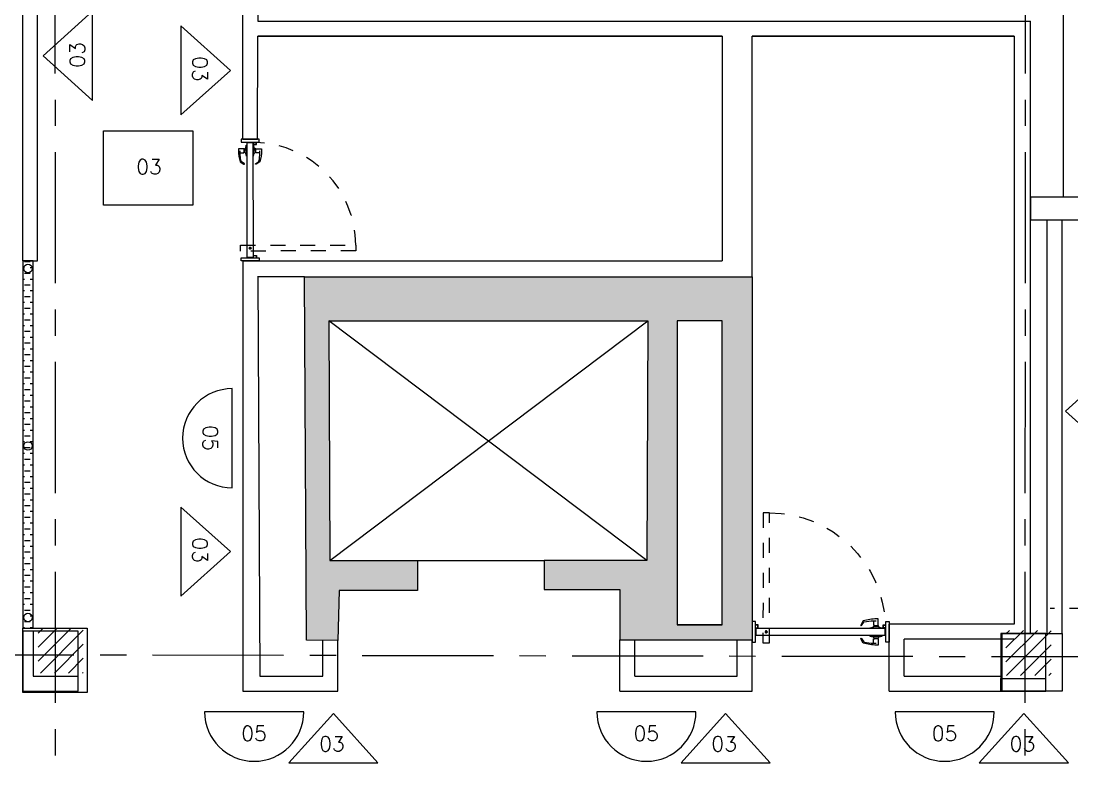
# Model space of a CAD drawing. Extents: x -4 to 325, y -1 to 181.
# Drawn here: x 7.65 to 14.67, y 10.87 to 15.87 of the extents above; entities that cross this region are included whole.
import ezdxf
from ezdxf.enums import TextEntityAlignment as Align

# ---------------------------------------------------------------- set-up
doc = ezdxf.new("R2010")
doc.units = 0
doc.header["$LTSCALE"] = 0.7
doc.header["$MEASUREMENT"] = 0
for name, pattern in [('REC4_A1-00_PLANTA GENERAL$0$X-PP$0$AXA-PP-PB$0$AXA-PP-PB$0$DEMO', [0.2, 0.1, -0.1]), ('REC4_A1-00_PLANTA GENERAL$0$X-PP$0$X-PP$0$HIDDEN2', [0.1875, 0.125, -0.0625]), ('REC4_A1-00_PLANTA GENERAL$1$X-BB$0$CENTER', [2, 1.25, -0.25, 0.25, -0.25]), ('X-BB$0$HIDDEN2', [0.1875, 0.125, -0.0625])]:
    doc.linetypes.add(name, pattern=pattern)
doc.layers.get('0').update_dxf_attribs({"linetype": 'CONTINUOUS'})
for name, color, linetype in [('REC4_A1-00_PLANTA GENERAL$0$BB$0$A-WALL-PATT', 251, 'CONTINUOUS'), ('REC4_A1-00_PLANTA GENERAL$0$PP$0$I-FLOR-RAIS', 253, 'CONTINUOUS'), ('REC4_A1-00_PLANTA GENERAL$1$BB$0$A-COLS', 251, 'CONTINUOUS'), ('REC4_A1-00_PLANTA GENERAL$1$BB$0$A-GRID', 251, 'REC4_A1-00_PLANTA GENERAL$1$X-BB$0$CENTER'), ('REC4_A1-00_PLANTA GENERAL$1$BB$0$A-WALL-FULL', 251, 'CONTINUOUS'), ('REC4_A1-00_PLANTA GENERAL$1$FN$0$I-FURN-FREE', 1, 'CONTINUOUS'), ('REC4_A1-00_PLANTA GENERAL$1$LAMBRINES', 3, 'CONTINUOUS'), ('REC4_A1-00_PLANTA GENERAL$1$PP$0$I-DOOR', 253, 'CONTINUOUS'), ('REC4_A1-00_PLANTA GENERAL$1$PP$0$I-FLOR-CASE', 253, 'CONTINUOUS'), ('REC4_A1-00_PLANTA GENERAL$1$PP$0$I-WALL', 253, 'CONTINUOUS')]:
    doc.layers.add(name, color=color, linetype=linetype)
doc.layers.add('REC4_A1-00_PLANTA GENERAL$0$PP$0$A-MOBILIARIO-MAMPARA', color=9, linetype='CONTINUOUS', lineweight=25)
doc.styles.add('REC4_A1-00_PLANTA GENERAL$0$X-FN$0$ARIAL', font='arial.ttf')
doc.styles.add('ROMANS', font='romans.shx', dxfattribs={"width": 0.75})

# ---------------------------------------------------------------- blocks, each defined once
blk = doc.blocks.new('REC4_A1-00_PLANTA GENERAL$0$Puerta Site')
at = {"layer": 'REC4_A1-00_PLANTA GENERAL$0$PP$0$A-MOBILIARIO-MAMPARA', "color": 8, "linetype": 'REC4_A1-00_PLANTA GENERAL$0$X-PP$0$X-PP$0$HIDDEN2', "elevation": 0}
blk.add_lwpolyline([(14.5691, 14.3693), (15.339, 14.37), (15.339, 14.3315), (14.5691, 14.3308)], close=True, dxfattribs=at)
at = {"layer": 'REC4_A1-00_PLANTA GENERAL$0$PP$0$A-MOBILIARIO-MAMPARA', "color": 8, "linetype": 'REC4_A1-00_PLANTA GENERAL$0$X-PP$0$X-PP$0$HIDDEN2'}
blk.add_arc((14.6529, 14.3694, 0), 0.6861, 0.04967, 88.07627, dxfattribs=at)
at = {"layer": 'REC4_A1-00_PLANTA GENERAL$1$PP$0$I-DOOR'}
for p, q in [((14.5942, 15.0137, 0), (14.5982, 15.0137, 0)), ((14.6088, 14.9646, 0), (14.6087, 15.0365, 0)), ((14.6577, 14.9646, 0), (14.6578, 15.0365, 0)), ((14.6723, 15.0138, 0), (14.6683, 15.0138, 0)), ((14.5942, 14.9907, 0), (14.5982, 14.9907, 0)), ((14.6137, 14.9646, 0), (14.6088, 14.9646, 0)), ((14.6529, 14.9646, 0), (14.6577, 14.9646, 0)), ((14.6723, 14.9908, 0), (14.6683, 14.9908, 0)), ((14.6252, 14.3499, 0), (14.6433, 14.3499, 0)), ((14.6341, 14.3409, 0), (14.634, 14.3589, 0))]:
    blk.add_line(p, q, dxfattribs=at)
for points in [[(14.5736, 15.0579), (14.695, 15.0579), (14.695, 15.078), (14.5736, 15.078)], [(14.5736, 14.286), (14.695, 14.286), (14.695, 14.266), (14.5736, 14.266)]]:
    blk.add_lwpolyline(points, close=True, dxfattribs=at)
at = {"layer": 'REC4_A1-00_PLANTA GENERAL$1$PP$0$I-DOOR', "elevation": 0}
for points in [[(14.5679, 14.9854), (14.593, 14.9855), (14.593, 14.9907), (14.5942, 14.9907), (14.5942, 15.0137), (14.5558, 15.0136), (14.5558, 15.0026, 0.076633), (14.568, 14.925), (14.5926, 14.9105, 0.942343), (14.5951, 14.9142), (14.575, 14.9277, -0.191479), (14.5733, 14.9301, -0.063164), (14.5679, 14.9854), (14.5679, 15.0004)], [(14.6088, 14.9646), (14.6046, 14.9828, 0.357381), (14.6011, 14.9855), (14.5983, 14.9855), (14.5982, 15.0155), (14.601, 15.0155, 0.342878), (14.6045, 15.0183), (14.6087, 15.0365), (14.6135, 15.0365)], [(14.6577, 14.9646), (14.6619, 14.9828, -0.357381), (14.6654, 14.9856), (14.6683, 14.9856), (14.6683, 15.0156), (14.6655, 15.0156, -0.342878), (14.6619, 15.0183), (14.6578, 15.0365), (14.6529, 15.0365)], [(14.6986, 14.9855), (14.6735, 14.9856), (14.6735, 14.9908), (14.6723, 14.9908), (14.6723, 15.0138), (14.7107, 15.0138), (14.7107, 15.0028, -0.076633), (14.6987, 14.9251), (14.674, 14.9106, -0.942343), (14.6716, 14.9143), (14.6917, 14.9278, 0.191479), (14.6933, 14.9302, 0.063164), (14.6986, 14.9855), (14.6987, 15.0005)]]:
    blk.add_lwpolyline(points, format="xyb", dxfattribs=at)
blk.add_lwpolyline([(14.6536, 14.2885), (14.6141, 14.2884), (14.6135, 15.0555), (14.653, 15.0555)], close=True, dxfattribs=at)
at = {"layer": 'REC4_A1-00_PLANTA GENERAL$1$PP$0$I-DOOR'}
for points in [[(14.6557, 15.0579), (14.6557, 15.0422), (14.6759, 15.0422), (14.6759, 15.0579)], [(14.6557, 14.286), (14.6557, 14.3017), (14.6759, 14.3017), (14.6759, 14.286)]]:
    blk.add_lwpolyline(points, dxfattribs=at)
at = {"layer": 'REC4_A1-00_PLANTA GENERAL$1$PP$0$I-DOOR', "elevation": 0}
for points in [[(14.6557, 15.0578), (14.6557, 15.0422)], [(14.6573, 15.0579), (14.6573, 15.0438), (14.6743, 15.0438), (14.6743, 15.0579)], [(14.6557, 14.2861), (14.6557, 14.3017)], [(14.6573, 14.286), (14.6573, 14.3001), (14.6743, 14.3001), (14.6743, 14.286)]]:
    blk.add_lwpolyline(points, dxfattribs=at)
at = {"layer": 'REC4_A1-00_PLANTA GENERAL$1$PP$0$I-DOOR'}
blk.add_circle((14.6342, 14.3499, 0), 0.00607, dxfattribs=at)
blk = doc.blocks.new('REC4_A1-00_PLANTA GENERAL', base_point=(3911.2412, -3265.1096))
at = {"layer": 'REC4_A1-00_PLANTA GENERAL$0$BB$0$A-WALL-PATT'}
h = blk.add_hatch(color=256, dxfattribs=at)
h.paths.add_polyline_path([(12.5299, 14.1575), (9.5418, 14.1575), (9.5549, 11.7328), (9.7655, 11.7327), (9.7747, 12.0645), (10.2967, 12.0653), (10.2967, 12.2653), (9.711, 12.2653), (9.7049, 13.866), (11.8339, 13.866), (11.8279, 12.2653), (11.1432, 12.2653), (11.1413, 12.0719), (11.6471, 12.0712), (11.6471, 11.7372), (12.5299, 11.7372)])
h.paths.add_polyline_path([(12.0299, 13.866), (12.3299, 13.866), (12.3299, 11.8363), (12.0299, 11.8363)], flags=16)
at = {"layer": 'REC4_A1-00_PLANTA GENERAL$0$PP$0$I-FLOR-RAIS'}
h = blk.add_hatch(dxfattribs=at)
h.set_pattern_fill('DASH', color=256, scale=0.31)
h.paths.add_polyline_path([(7.662, 14.2657), (7.662, 11.813), (7.7315, 11.813), (7.7315, 14.2657)])
at = {"layer": 'REC4_A1-00_PLANTA GENERAL$1$BB$0$A-GRID'}
h = blk.add_hatch(dxfattribs=at)
h.set_pattern_fill('ANSI31', color=8, scale=0.53)
h.set_pattern_definition([(45, (0.03352, 0.020166), (-0.046845824, 0.046845824), [])])
h.paths.add_polyline_path([(1.5678, 35.8547), (1.2166, 35.8547), (1.2166, 35.4908), (1.5678, 35.4908)])
h.paths.add_polyline_path([(8.0551, 35.8047), (7.7553, 35.8047), (7.7553, 35.5143), (8.0551, 35.5143)])
h.paths.add_polyline_path([(14.5753, 35.809), (14.2754, 35.809), (14.2754, 35.5187), (14.5753, 35.5187)])
h.paths.add_polyline_path([(21.0466, 35.804), (20.7468, 35.804), (20.7468, 35.5137), (21.0466, 35.5137)])
edge = h.paths.add_edge_path()
edge.add_arc((27.4259, 35.604), 0.1568, 0, 360)
h.paths.add_polyline_path([(34.1147, 35.7939), (33.8148, 35.7939), (33.8148, 35.5036), (34.1147, 35.5036)])
h.paths.add_polyline_path([(40.5576, 35.789), (40.2578, 35.789), (40.2578, 35.4986), (40.5576, 35.4986)])
edge = h.paths.add_edge_path()
edge.add_arc((46.9701, 35.6385), 0.2128, 0, 360)
edge = h.paths.add_edge_path()
edge.add_arc((33.9335, 29.5702), 0.1716, 0, 360)
h.paths.add_polyline_path([(1.5768, 29.8317), (1.2256, 29.8317), (1.2256, 29.4678), (1.5768, 29.4678)])
h.paths.add_polyline_path([(8.0508, 29.7868), (7.75, 29.7868), (7.75, 29.4871), (8.0508, 29.4871)])
h.paths.add_polyline_path([(14.3851, 29.7988), (14.2624, 29.7988), (14.2624, 29.4991), (14.3821, 29.4991)])
h.paths.add_polyline_path([(14.5632, 29.7988), (14.3851, 29.7988), (14.3821, 29.4991), (14.5632, 29.4991)])
h.paths.add_polyline_path([(21.1221, 29.5527), (20.7989, 29.5517), (20.7989, 29.3933), (21.1221, 29.3933)])
h.paths.add_polyline_path([(21.1221, 29.8224), (21.0453, 29.8224), (20.7989, 29.8217), (20.7989, 29.5517), (21.1221, 29.5527)])
h.paths.add_polyline_path([(27.542, 29.7729), (27.2913, 29.7729), (27.2913, 29.5231), (27.542, 29.5231)])
h.paths.add_polyline_path([(40.5264, 29.7716), (40.2757, 29.7716), (40.2757, 29.5218), (40.5264, 29.5218)])
h.paths.add_polyline_path([(47.0764, 29.8019), (46.7664, 29.8019), (46.7664, 29.4919), (47.0764, 29.4919)])
h.paths.add_polyline_path([(1.565, 23.8478), (1.2138, 23.8478), (1.2138, 23.4839), (1.565, 23.4839)])
h.paths.add_polyline_path([(7.9956, 23.8084), (7.6948, 23.8084), (7.6948, 23.5086), (7.9956, 23.5086)])
h.paths.add_polyline_path([(14.5958, 23.8058), (14.2249, 23.8067), (14.2249, 23.507), (14.5929, 23.5061)])
h.paths.add_polyline_path([(14.5258, 23.8058), (14.5958, 23.8058), (14.5929, 23.5061), (14.5258, 23.5061)], flags=16)
h.paths.add_polyline_path([(27.5327, 23.7392), (27.282, 23.7392), (27.282, 23.4894), (27.5327, 23.4894)])
edge = h.paths.add_edge_path()
edge.add_arc((33.9155, 23.6003), 0.1566, 0, 360)
h.paths.add_polyline_path([(40.5198, 23.6763), (40.2691, 23.6763), (40.2691, 23.4631), (40.5198, 23.4631)])
h.paths.add_polyline_path([(40.5198, 23.7129), (40.269, 23.7129), (40.269, 23.6763), (40.5198, 23.6763)])
h.paths.add_polyline_path([(47.0605, 23.6763), (46.8098, 23.6763), (46.8098, 23.4498), (47.0605, 23.4498)])
h.paths.add_polyline_path([(47.0605, 23.6997), (46.8098, 23.6997), (46.8098, 23.6763), (47.0605, 23.6763)])
h.paths.add_polyline_path([(1.5458, 17.8473), (1.1946, 17.8473), (1.1946, 17.4834), (1.5458, 17.4834)])
h.paths.add_polyline_path([(8.0633, 17.8071), (7.7625, 17.8071), (7.7625, 17.5074), (8.0633, 17.5074)])
h.paths.add_polyline_path([(14.4343, 17.7919), (14.3217, 17.7919), (14.3217, 17.4921), (14.4285, 17.4921)])
h.paths.add_polyline_path([(14.6226, 17.7919), (14.4343, 17.7919), (14.4285, 17.4921), (14.6226, 17.4921)])
h.paths.add_polyline_path([(27.5235, 17.756), (27.2727, 17.756), (27.2727, 17.5062), (27.5235, 17.5062)])
edge = h.paths.add_edge_path()
edge.add_arc((33.905, 17.5767), 0.1574, 0, 360)
h.paths.add_polyline_path([(40.5132, 17.7384), (40.3113, 17.7384), (40.3113, 17.5259), (40.5132, 17.5259)])
h.paths.add_polyline_path([(40.3113, 17.7384), (40.2625, 17.7384), (40.2625, 17.4886), (40.5132, 17.4886), (40.5132, 17.5259), (40.3113, 17.5259)])
h.paths.add_polyline_path([(47.0683, 17.7542), (46.7674, 17.7542), (46.7674, 17.5259), (47.0683, 17.5259)])
h.paths.add_polyline_path([(47.0683, 17.5259), (46.7674, 17.5259), (46.7674, 17.4544), (47.0683, 17.4544)])
h.paths.add_polyline_path([(1.5739, 11.86), (1.2227, 11.86), (1.2227, 11.4962), (1.5739, 11.4962)])
h.paths.add_polyline_path([(8.0659, 11.8138), (7.765, 11.8138), (7.765, 11.514), (8.0659, 11.514)])
h.paths.add_polyline_path([(14.5258, 11.7988), (14.2249, 11.7988), (14.2249, 11.499), (14.5258, 11.499)])
h.paths.add_polyline_path([(21.0742, 11.6829), (20.7512, 11.6844), (20.7512, 11.4144), (21.0742, 11.4144)])
h.paths.add_polyline_path([(21.0742, 11.7656), (20.7512, 11.7656), (20.7512, 11.6844), (21.0742, 11.6829)])
h.paths.add_polyline_path([(27.5142, 11.7439), (27.2635, 11.7439), (27.2635, 11.4941), (27.5142, 11.4941)])
edge = h.paths.add_edge_path()
edge.add_arc((33.8803, 11.59), 0.1553, 0, 360)
h.paths.add_polyline_path([(40.5065, 11.7154), (40.2558, 11.7154), (40.2558, 11.464), (40.5065, 11.464)])
h.paths.add_polyline_path([(47.0258, 11.6987), (46.775, 11.6987), (46.775, 11.4489), (47.0258, 11.4489)])
h.paths.add_polyline_path([(1.5513, 5.8383), (1.2001, 5.8383), (1.2001, 5.4744), (1.5513, 5.4744)])
h.paths.add_polyline_path([(8.0395, 5.7813), (7.7676, 5.7813), (7.7676, 5.4815), (8.0395, 5.4815)])
h.paths.add_polyline_path([(8.0685, 5.7813), (8.0395, 5.7813), (8.0395, 5.4815), (8.0685, 5.4815)])
h.paths.add_polyline_path([(14.5132, 5.7555), (14.2123, 5.7555), (14.2123, 5.4558), (14.5132, 5.4558)])
h.paths.add_polyline_path([(21.0084, 5.7048), (20.7577, 5.7048), (20.7577, 5.455), (21.0084, 5.455)])
h.paths.add_polyline_path([(27.5299, 5.7035), (27.229, 5.7035), (27.229, 5.4037), (27.5299, 5.4037)])
h.paths.add_polyline_path([(34.0162, 5.6528), (33.7655, 5.6528), (33.7655, 5.403), (34.0162, 5.403)])
h.paths.add_polyline_path([(40.4672, 5.6155), (40.2072, 5.6155), (40.2072, 5.3555), (40.4672, 5.3555)])
edge = h.paths.add_edge_path()
edge.add_arc((46.8827, 5.476), 0.1877, 0, 360)
at = {"layer": 'REC4_A1-00_PLANTA GENERAL$0$PP$0$I-FLOR-RAIS', "linetype": 'REC4_A1-00_PLANTA GENERAL$0$X-PP$0$AXA-PP-PB$0$AXA-PP-PB$0$DEMO'}
blk.add_line((25.7482, 11.9279), (14.5193, 11.9454), dxfattribs=at)
at = {"layer": 'REC4_A1-00_PLANTA GENERAL$1$BB$0$A-COLS'}
for points in [[(7.7315, 11.4938), (8.0324, 11.4938), (8.0324, 11.7936), (7.7315, 11.7936)], [(14.1914, 11.4789), (14.4922, 11.4789), (14.4922, 11.7786), (14.1914, 11.7786)]]:
    blk.add_lwpolyline(points, close=True, dxfattribs=at)
at = {"layer": 'REC4_A1-00_PLANTA GENERAL$1$BB$0$A-GRID'}
for points in [[(7.8833, -1.2847), (7.8727, 43.0092)], [(14.3501, -1.2847), (14.3628, 43.0092)], [(-2.6716, 11.6546), (52.8043, 11.5575)]]:
    blk.add_lwpolyline(points, dxfattribs=at)
at = {"layer": 'REC4_A1-00_PLANTA GENERAL$1$BB$0$A-WALL-FULL'}
blk.add_line((10.2967, 12.2653), (11.1432, 12.2653), dxfattribs=at)
for points in [[(9.7747, 12.0645), (9.7655, 11.7327), (9.5549, 11.7328), (9.5418, 14.1575), (12.5299, 14.1575), (12.5299, 11.7372)], [(9.7049, 13.866), (9.711, 12.2653), (10.2967, 12.2653), (10.2967, 12.0653), (9.7747, 12.0645)], [(11.8279, 12.2653), (9.7049, 13.866), (11.8339, 13.866)], [(9.711, 12.2653), (11.8339, 13.866), (11.8279, 12.2653), (11.1432, 12.2653), (11.1413, 12.0719), (11.6471, 12.0712), (11.6471, 11.7372), (12.5299, 11.7372)]]:
    blk.add_lwpolyline(points, dxfattribs=at)
blk.add_lwpolyline([(12.3299, 11.8363), (12.0299, 11.8363), (12.3299, 11.8363), (12.3299, 13.866), (12.0299, 13.866), (12.0299, 11.8363)], close=True, dxfattribs=at)
at = {"layer": 'REC4_A1-00_PLANTA GENERAL$1$LAMBRINES'}
for points in [[(7.6627, 11.813), (8.0919, 11.813), (8.0919, 11.3839), (7.6627, 11.3839)], [(14.1995, 11.7789), (14.5993, 11.7789), (14.5993, 11.3942), (14.1995, 11.3942)]]:
    blk.add_lwpolyline(points, close=True, dxfattribs=at)
at = {"layer": 'REC4_A1-00_PLANTA GENERAL$1$PP$0$I-DOOR'}
for p, q in [((14.4993, 11.7789), (14.4993, 14.5398, 0)), ((14.5993, 11.7789), (14.5993, 14.5398, 0))]:
    blk.add_line(p, q, dxfattribs=at)
at = {"layer": 'REC4_A1-00_PLANTA GENERAL$1$PP$0$I-FLOR-CASE'}
blk.add_lwpolyline([(7.662, 14.2657), (7.662, 11.813), (7.7315, 11.813), (7.7315, 14.2657)], close=True, dxfattribs=at)
for centre in [(7.6968, 14.2147), (7.6968, 13.0297), (7.6968, 11.8856)]:
    blk.add_circle(centre, 0.0285, dxfattribs=at)
at = {"layer": 'REC4_A1-00_PLANTA GENERAL$1$PP$0$I-WALL'}
for p, q in [((14.3886, 11.7786), (14.3879, 15.8657)), ((9.2298, 15.078), (9.2311, 15.7657)), ((9.2311, 15.7657), (12.3299, 15.7657)), ((12.3299, 15.7657), (9.2311, 15.7657)), ((12.3299, 15.7657), (12.3299, 14.2657)), ((12.5299, 14.1575), (12.5299, 15.7657)), ((12.5299, 15.7657), (14.2808, 15.7657)), ((14.2808, 15.7657), (12.5299, 15.7657)), ((14.2808, 15.7657), (14.2808, 11.8396)), ((9.1298, 15.078), (9.2298, 15.078)), ((9.1287, 14.266), (12.3299, 14.266)), ((9.1298, 14.2657, 0), (9.1298, 11.3942, 0)), ((9.5418, 14.1575), (9.2298, 14.1575)), ((9.2304, 14.1575, 0), (9.2442, 11.4942, 0)), ((13.4449, 11.3942, 0), (13.4449, 11.8396, 0)), ((14.2808, 11.8396), (13.4449, 11.8396)), ((9.6656, 11.4942, 0), (9.6656, 11.7327, 0)), ((9.7656, 11.3942, 0), (9.7656, 11.7372)), ((11.6471, 11.3942, 0), (11.6471, 11.7372)), ((11.7471, 11.4942, 0), (11.7471, 11.7372)), ((12.4299, 11.4942, 0), (12.4299, 11.7372, 0)), ((12.5299, 11.3942, 0), (12.5299, 11.7372)), ((14.2808, 11.7396), (13.5449, 11.7396)), ((13.5449, 11.4942, 0), (13.5449, 11.7396, 0)), ((9.2442, 11.4942, 0), (9.6656, 11.4942, 0)), ((11.7471, 11.4942, 0), (12.4299, 11.4942, 0)), ((13.5449, 11.4942, 0), (14.1914, 11.4942, 0)), ((14.1914, 11.3942, 0), (14.1914, 11.4789)), ((14.4922, 11.3942, 0), (14.4922, 11.4789)), ((9.1298, 11.3942, 0), (9.7656, 11.3942, 0)), ((11.6471, 11.3942, 0), (12.5299, 11.3942, 0)), ((13.4449, 11.3942, 0), (14.4922, 11.3942, 0))]:
    blk.add_line(p, q, dxfattribs=at)
for points in [[(7.6612, 14.2657), (7.7612, 14.2657), (7.7612, 23.3591), (7.6612, 23.3591)], [(14.3881, 14.5398), (20.9361, 14.5397), (20.9361, 14.6897), (14.3881, 14.6898)]]:
    blk.add_lwpolyline(points, close=True, dxfattribs=at)
for points in [[(14.608, 14.6898), (14.6085, 17.472)], [(9.1298, 15.078), (9.1318, 16.9357), (9.2319, 16.9357), (9.2319, 15.8657), (14.3879, 15.8657)], [(7.7315, 11.7936), (7.662, 11.7936), (7.662, 11.3942), (8.0324, 11.3942), (8.0324, 11.4938)]]:
    blk.add_lwpolyline(points, dxfattribs=at)
at = {"layer": 'REC4_A1-00_PLANTA GENERAL$1$PP$0$I-DOOR'}
blk.add_blockref('REC4_A1-00_PLANTA GENERAL$0$Puerta Site', (-5.4545, 0), dxfattribs=at)
at = {"layer": 'REC4_A1-00_PLANTA GENERAL$1$PP$0$I-DOOR', "xscale": -1.126844831893743, "yscale": 1.126844831893743, "zscale": 1.126844831893743, "rotation": 270}
blk.add_blockref('REC4_A1-00_PLANTA GENERAL$0$Puerta Site', (-3.5456, -4.701, 0), dxfattribs=at)
at = {"layer": 'REC4_A1-00_PLANTA GENERAL$1$FN$0$I-FURN-FREE', "style": 'REC4_A1-00_PLANTA GENERAL$0$X-FN$0$ARIAL', "text_generation_flag": 4}
for tag, p, height in [('ITEXT', (44.0612, 35.3807), 0.0358), ('CAPQT', (44.1235, 34.7232), 0.00704), ('CAPMC', (44.1235, 34.7232), 0.00704), ('CAPMG', (44.1235, 34.7232), 0.00704), ('STYLE', (44.1235, 34.7232), 0.0572), ('STYLE', (44.1235, 34.7232), 0.0572), ('CAPPN', (44.1235, 34.7232), 0.0715), ('L3', (44.1235, 34.7232), 0.0715), ('L1', (44.1235, 34.7232), 0.0715), ('L2', (44.1235, 34.7232), 0.0715)]:
    blk.add_attdef(tag, p, '', height=height, dxfattribs=at)
for tag, p, height, rotation in [('ITEXT', (42.9913, 35.0599), 0.0358, 30), ('ITEXT', (45.1482, 35.1235), 0.0358, 330), ('CAPPN', (43.374, 34.5216), 0.0715, 30), ('STYLE', (43.374, 34.5216), 0.0572, 30), ('STYLE', (43.374, 34.5216), 0.0572, 30), ('CAPMG', (43.374, 34.5216), 0.00704, 30), ('CAPMC', (43.374, 34.5216), 0.00704, 30), ('CAPQT', (43.374, 34.5216), 0.00704, 30), ('L1', (43.374, 34.5216), 0.0715, 30), ('L2', (43.374, 34.5216), 0.0715, 30), ('L3', (43.374, 34.5216), 0.0715, 30), ('L1', (44.8734, 34.523), 0.0715, 330), ('L3', (44.8734, 34.523), 0.0715, 330), ('L2', (44.8734, 34.523), 0.0715, 330), ('STYLE', (44.8734, 34.523), 0.0572, 330), ('STYLE', (44.8734, 34.523), 0.0572, 330), ('CAPMC', (44.8734, 34.523), 0.00704, 330), ('CAPMG', (44.8734, 34.523), 0.00704, 330), ('CAPQT', (44.8734, 34.523), 0.00704, 330), ('CAPPN', (44.8734, 34.523), 0.0715, 330), ('ITEXT', (42.2251, 34.2472), 0.0358, 60), ('ITEXT', (45.9609, 34.3573), 0.0358, 300), ('CAPPN', (42.8256, 33.9723), 0.0715, 60), ('STYLE', (42.8256, 33.9723), 0.0572, 60), ('STYLE', (42.8256, 33.9723), 0.0572, 60), ('L1', (42.8256, 33.9723), 0.0715, 60), ('L2', (42.8256, 33.9723), 0.0715, 60), ('L3', (42.8256, 33.9723), 0.0715, 60), ('CAPMG', (42.8256, 33.9723), 0.00704, 60), ('CAPMC', (42.8256, 33.9723), 0.00704, 60), ('CAPQT', (42.8256, 33.9723), 0.00704, 60), ('L1', (45.4227, 33.9746), 0.0715, 300), ('L3', (45.4227, 33.9746), 0.0715, 300), ('L2', (45.4227, 33.9746), 0.0715, 300), ('CAPPN', (45.4227, 33.9746), 0.0715, 300), ('STYLE', (45.4227, 33.9746), 0.0572, 300), ('STYLE', (45.4227, 33.9746), 0.0572, 300), ('CAPMC', (45.4227, 33.9746), 0.00704, 300), ('CAPMG', (45.4227, 33.9746), 0.00704, 300), ('CAPQT', (45.4227, 33.9746), 0.00704, 300), ('CAPPN', (42.6254, 33.2225), 0.0715, 90), ('STYLE', (42.6254, 33.2225), 0.0572, 90), ('STYLE', (42.6254, 33.2225), 0.0572, 90), ('L3', (42.6254, 33.2225), 0.0715, 90), ('L1', (42.6254, 33.2225), 0.0715, 90), ('L2', (42.6254, 33.2225), 0.0715, 90), ('ITEXT', (41.9679, 33.1602), 0.0358, 90), ('CAPQT', (42.6254, 33.2225), 0.00704, 90), ('CAPMG', (42.6254, 33.2225), 0.00704, 90), ('CAPMC', (42.6254, 33.2225), 0.00704, 90), ('ITEXT', (46.2817, 33.2874), 0.0358, 270), ('CAPPN', (45.6242, 33.2251), 0.0715, 270), ('L3', (45.6242, 33.2251), 0.0715, 270), ('L2', (45.6242, 33.2251), 0.0715, 270), ('L1', (45.6242, 33.2251), 0.0715, 270), ('STYLE', (45.6242, 33.2251), 0.0572, 270), ('STYLE', (45.6242, 33.2251), 0.0572, 270), ('CAPMC', (45.6242, 33.2251), 0.00704, 270), ('CAPMG', (45.6242, 33.2251), 0.00704, 270), ('CAPQT', (45.6242, 33.2251), 0.00704, 270), ('CAPPN', (42.8269, 32.4729), 0.0715, 120), ('STYLE', (42.8269, 32.4729), 0.0572, 120), ('STYLE', (42.8269, 32.4729), 0.0572, 120), ('L1', (42.8269, 32.4729), 0.0715, 120), ('L2', (42.8269, 32.4729), 0.0715, 120), ('L3', (42.8269, 32.4729), 0.0715, 120), ('CAPMG', (42.8269, 32.4729), 0.00704, 120), ('CAPMC', (42.8269, 32.4729), 0.00704, 120), ('CAPQT', (42.8269, 32.4729), 0.00704, 120), ('CAPPN', (45.424, 32.4752), 0.0715, 240), ('STYLE', (45.424, 32.4752), 0.0572, 240), ('STYLE', (45.424, 32.4752), 0.0572, 240), ('L2', (45.424, 32.4752), 0.0715, 240), ('L3', (45.424, 32.4752), 0.0715, 240), ('L1', (45.424, 32.4752), 0.0715, 240), ('CAPMG', (45.424, 32.4752), 0.00704, 240), ('CAPQT', (45.424, 32.4752), 0.00704, 240), ('CAPMC', (45.424, 32.4752), 0.00704, 240), ('ITEXT', (42.2887, 32.0903), 0.0358, 120), ('ITEXT', (46.0245, 32.2004), 0.0358, 240), ('CAPPN', (43.3762, 31.9246), 0.0715, 150), ('STYLE', (43.3762, 31.9246), 0.0572, 150), ('STYLE', (43.3762, 31.9246), 0.0572, 150), ('L1', (43.3762, 31.9246), 0.0715, 150), ('L2', (43.3762, 31.9246), 0.0715, 150), ('L3', (43.3762, 31.9246), 0.0715, 150), ('CAPMG', (43.3762, 31.9246), 0.00704, 150), ('CAPMC', (43.3762, 31.9246), 0.00704, 150), ('CAPQT', (43.3762, 31.9246), 0.00704, 150), ('CAPPN', (44.8757, 31.9259), 0.0715, 210), ('STYLE', (44.8757, 31.9259), 0.0572, 210), ('STYLE', (44.8757, 31.9259), 0.0572, 210), ('L2', (44.8757, 31.9259), 0.0715, 210), ('L3', (44.8757, 31.9259), 0.0715, 210), ('L1', (44.8757, 31.9259), 0.0715, 210), ('CAPMG', (44.8757, 31.9259), 0.00704, 210), ('CAPMC', (44.8757, 31.9259), 0.00704, 210), ('CAPQT', (44.8757, 31.9259), 0.00704, 210), ('CAPPN', (44.1261, 31.7244), 0.0715, 180), ('STYLE', (44.1261, 31.7244), 0.0572, 180), ('STYLE', (44.1261, 31.7244), 0.0572, 180), ('L3', (44.1261, 31.7244), 0.0715, 180), ('L1', (44.1261, 31.7244), 0.0715, 180), ('L2', (44.1261, 31.7244), 0.0715, 180), ('CAPMG', (44.1261, 31.7244), 0.00704, 180), ('CAPMC', (44.1261, 31.7244), 0.00704, 180), ('CAPQT', (44.1261, 31.7244), 0.00704, 180), ('ITEXT', (43.1014, 31.3241), 0.0358, 150), ('ITEXT', (45.2583, 31.3876), 0.0358, 210), ('ITEXT', (44.1884, 31.0669), 0.0358, 180)]:
    blk.add_attdef(tag, p, '', height=height, rotation=rotation, dxfattribs=at)
for tag, p, height, width in [('ITEXT', (44.1112, 34.7804), 0.0286, 0.75), ('PSUT1', (44.1235, 34.7232), 0.0572, 0.65), ('PSUT2', (44.1235, 34.7232), 0.0572, 0.65), ('PSUT3', (44.1235, 34.7232), 0.0572, 0.65)]:
    blk.add_attdef(tag, p, '', height=height, dxfattribs=dict(at, width=width))
for tag, p, height, rotation, width in [('ITEXT', (43.3348, 34.565), 0.0286, 30, 0.75), ('PSUT1', (43.374, 34.5216), 0.0572, 30, 0.65), ('PSUT2', (43.374, 34.5216), 0.0572, 30, 0.65), ('PSUT3', (43.374, 34.5216), 0.0572, 30, 0.65), ('PSUT1', (44.8734, 34.523), 0.0572, 330, 0.65), ('PSUT2', (44.8734, 34.523), 0.0572, 330, 0.65), ('PSUT3', (44.8734, 34.523), 0.0572, 330, 0.65), ('ITEXT', (44.8914, 34.5786), 0.0286, 330, 0.75), ('PSUT1', (42.8256, 33.9723), 0.0572, 60, 0.65), ('PSUT2', (42.8256, 33.9723), 0.0572, 60, 0.65), ('PSUT3', (42.8256, 33.9723), 0.0572, 60, 0.65), ('ITEXT', (42.77, 33.9903), 0.0286, 60, 0.75), ('PSUT1', (45.4227, 33.9746), 0.0572, 300, 0.65), ('PSUT2', (45.4227, 33.9746), 0.0572, 300, 0.65), ('PSUT3', (45.4227, 33.9746), 0.0572, 300, 0.65), ('ITEXT', (45.4661, 34.0138), 0.0286, 300, 0.75), ('PSUT3', (42.6254, 33.2225), 0.0572, 90, 0.65), ('PSUT1', (42.6254, 33.2225), 0.0572, 90, 0.65), ('PSUT2', (42.6254, 33.2225), 0.0572, 90, 0.65), ('ITEXT', (42.5682, 33.2102), 0.0286, 90, 0.75), ('PSUT1', (45.6242, 33.2251), 0.0572, 270, 0.65), ('PSUT2', (45.6242, 33.2251), 0.0572, 270, 0.65), ('PSUT3', (45.6242, 33.2251), 0.0572, 270, 0.65), ('ITEXT', (45.6814, 33.2373), 0.0286, 270, 0.75), ('PSUT2', (42.8269, 32.4729), 0.0572, 120, 0.65), ('PSUT1', (42.8269, 32.4729), 0.0572, 120, 0.65), ('PSUT3', (42.8269, 32.4729), 0.0572, 120, 0.65), ('ITEXT', (42.7835, 32.4337), 0.0286, 120, 0.75), ('PSUT2', (45.424, 32.4752), 0.0572, 240, 0.65), ('PSUT3', (45.424, 32.4752), 0.0572, 240, 0.65), ('PSUT1', (45.424, 32.4752), 0.0572, 240, 0.65), ('ITEXT', (45.4797, 32.4572), 0.0286, 240, 0.75), ('PSUT1', (43.3762, 31.9246), 0.0572, 150, 0.65), ('PSUT2', (43.3762, 31.9246), 0.0572, 150, 0.65), ('PSUT3', (43.3762, 31.9246), 0.0572, 150, 0.65), ('ITEXT', (43.3583, 31.8689), 0.0286, 150, 0.75), ('PSUT2', (44.8757, 31.9259), 0.0572, 210, 0.65), ('PSUT3', (44.8757, 31.9259), 0.0572, 210, 0.65), ('PSUT1', (44.8757, 31.9259), 0.0572, 210, 0.65), ('ITEXT', (44.9149, 31.8825), 0.0286, 210, 0.75), ('PSUT3', (44.1261, 31.7244), 0.0572, 180, 0.65), ('PSUT1', (44.1261, 31.7244), 0.0572, 180, 0.65), ('PSUT2', (44.1261, 31.7244), 0.0572, 180, 0.65), ('ITEXT', (44.1384, 31.6672), 0.0286, 180, 0.75)]:
    blk.add_attdef(tag, p, '', height=height, rotation=rotation, dxfattribs=dict(at, width=width))

msp = doc.modelspace()

# ---------------------------------------------------------------- block references
at = {"linetype": 'X-BB$0$HIDDEN2'}
msp.add_blockref('REC4_A1-00_PLANTA GENERAL', (3911.2412, -3265.1096), dxfattribs=at)

# ---------------------------------------------------------------- next in the draw order: linework, layer by layer
for points in [[(7.7972, 15.6338), (8.128, 15.3363), (8.128, 15.9314), (7.7972, 15.6338)], [(9.048, 15.5362), (8.7172, 15.8338), (8.7172, 15.2387), (9.048, 15.5362)], [(14.6215, 13.2629), (14.9523, 12.9654), (14.9523, 13.5604), (14.6215, 13.2629)], [(9.048, 12.3246), (8.7172, 12.6222), (8.7172, 12.0271), (9.048, 12.3246)], [(9.7352, 11.245), (9.4377, 10.9142), (10.0327, 10.9142), (9.7352, 11.245)], [(12.3536, 11.245), (12.0561, 10.9142), (12.6511, 10.9142), (12.3536, 11.245)], [(14.3446, 11.245), (14.0471, 10.9142), (14.6422, 10.9142), (14.3446, 11.245)]]:
    msp.add_lwpolyline(points)
at = {"elevation": 0}
msp.add_lwpolyline([(8.2011, 15.1339), (8.7962, 15.1339), (8.7962, 14.6377), (8.2011, 14.6377)], close=True, dxfattribs=at)
for points in [[(9.0593, 12.7507), (9.0593, 13.4123, 1)], [(9.5373, 11.2564), (8.8757, 11.2564, 1)], [(12.1557, 11.2564), (11.4941, 11.2564, 1)], [(14.1467, 11.2564), (13.4851, 11.2564, 1)]]:
    msp.add_lwpolyline(points, format="xyb", close=True)

# ---------------------------------------------------------------- next in the draw order: texts
at = {"color": 7, "ltscale": 0.01, "style": 'ROMANS'}
for s, rotation, p in [('03', 90, (8.026, 15.5541)), ('03', 270, (8.8448, 15.6314)), ('05', 270, (8.9142, 13.1679)), ('03', 270, (8.8448, 12.4198))]:
    msp.add_text(s, height=0.1, rotation=rotation, dxfattribs=at).set_placement(p, align=Align.MIDDLE_LEFT)
for s, p in [('03', (8.4188, 14.893, 0)), ('05', (9.1201, 11.1112)), ('05', (11.7385, 11.1112)), ('05', (13.7296, 11.1112)), ('03', (9.64, 11.0418)), ('03', (12.2584, 11.0418)), ('03', (14.2494, 11.0418))]:
    msp.add_text(s, height=0.1, dxfattribs=at).set_placement(p, align=Align.MIDDLE_LEFT)

doc.saveas('drawing.dxf')
